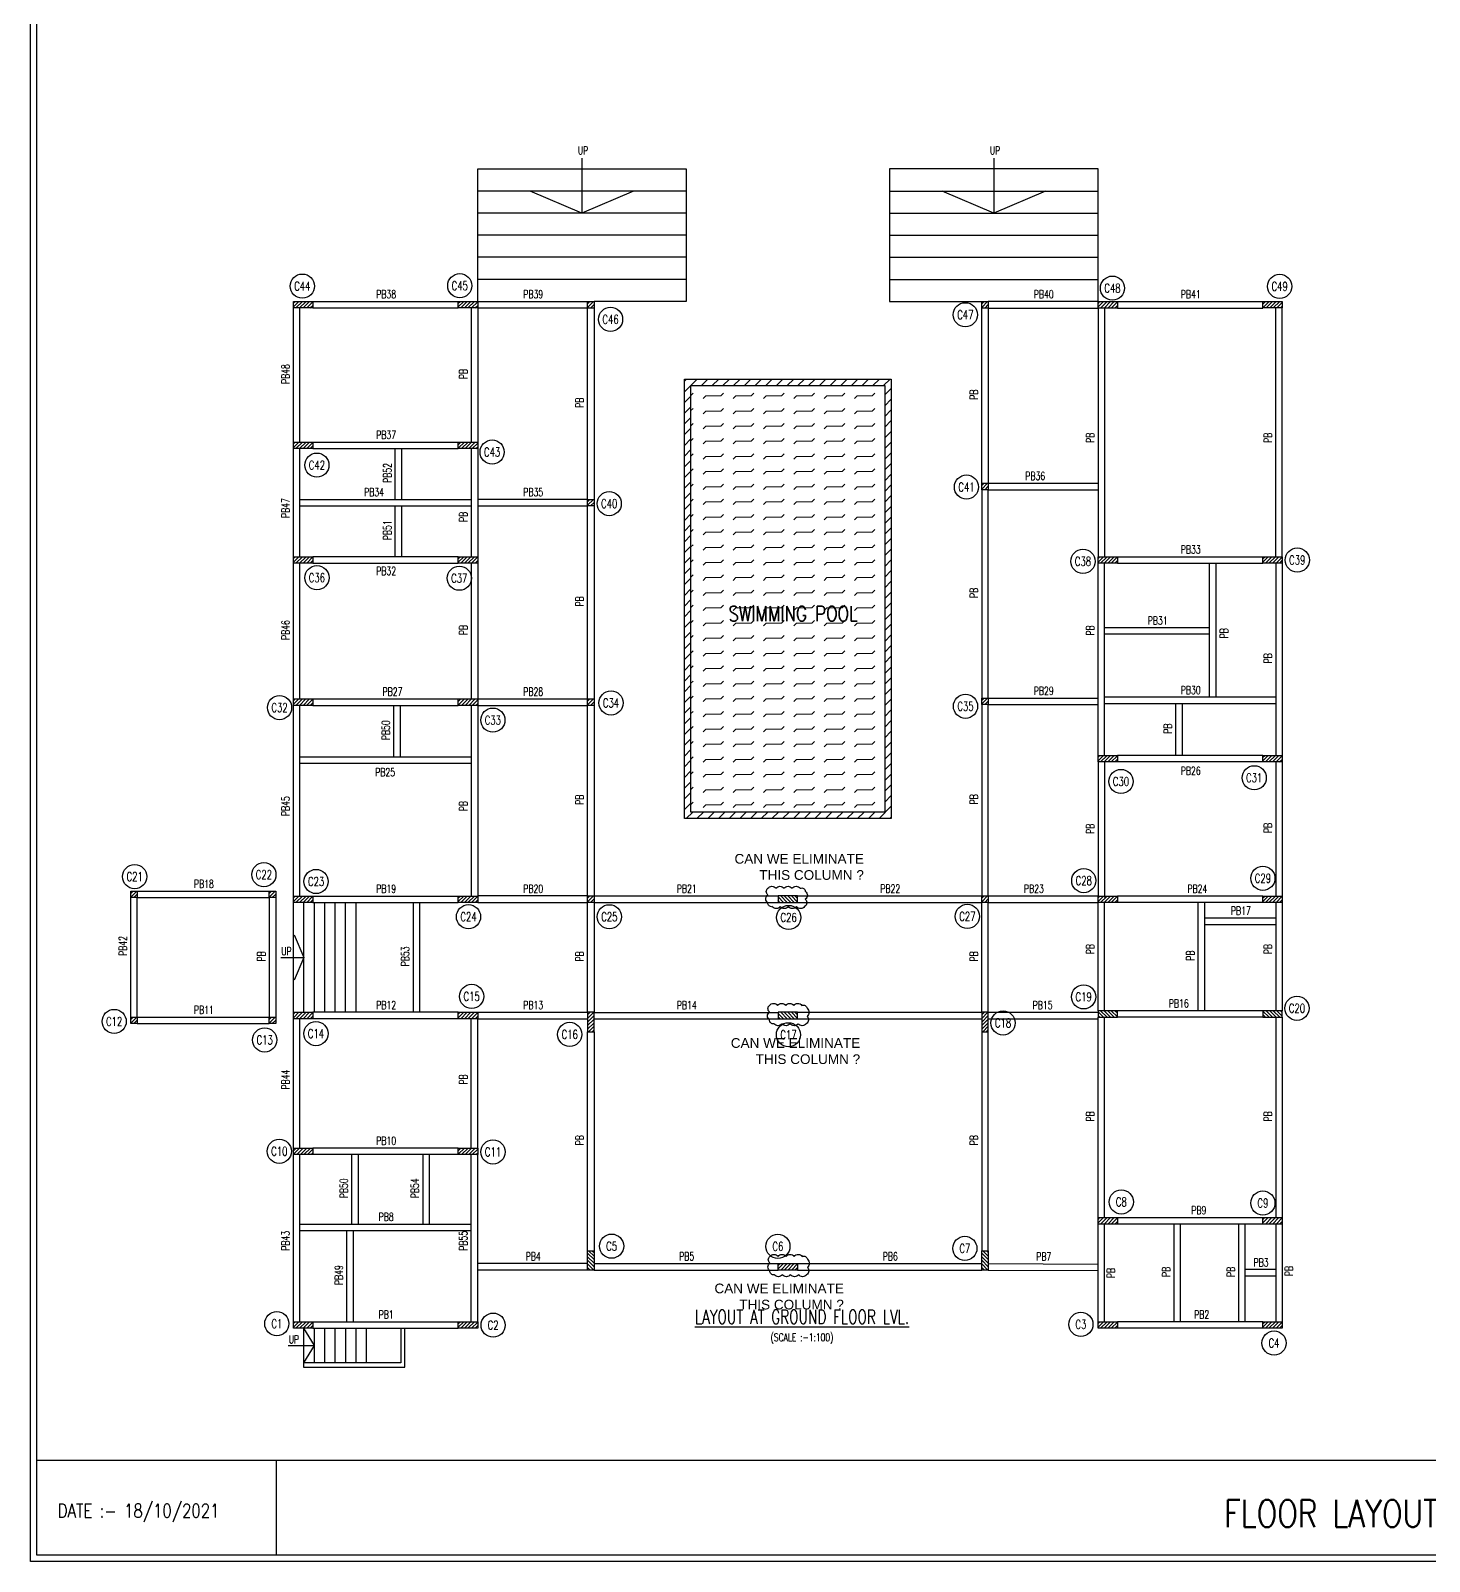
# Model space of a CAD drawing. Header units: inches. Extents: x 16106347 to 16308397, y -515360 to -420631.
# Drawn here: x 16106347 to 16149636, y -515360 to -467995 of the extents above; entities that cross this region are included whole.
import ezdxf
from ezdxf.enums import TextEntityAlignment as Align

# ---------------------------------------------------------------- set-up
doc = ezdxf.new("R2010")
doc.units = ezdxf.units.IN
doc.header["$LTSCALE"] = 1000
doc.header["$MEASUREMENT"] = 0
for name, color, linetype in [('DIEN HOA', 111, 'Continuous'), ('S-BEAM NO', 3, 'Continuous'), ('S-BEAM NUMBER', 3, 'Continuous'), ('S-BEAM OUTER', 4, 'Continuous'), ('S-COLUMN', 1, 'Continuous'), ('S-COLUMN CIRCLE', 9, 'Continuous'), ('S-COLUMN HATCH', 8, 'Continuous'), ('S-COLUMN NO', 2, 'Continuous'), ('S-STAIRCASE', 5, 'Continuous'), ('S-TEXT', 2, 'Continuous'), ('S-TITIL', 6, 'Continuous'), ('TITLE', 6, 'Continuous')]:
    doc.layers.add(name, color=color, linetype=linetype)
doc.layers.add('hatch', color=8, linetype='Continuous', lineweight=5)
doc.styles.add('ROMANS', font='simplex.shx', dxfattribs={"width": 0.7})
doc.styles.get("Standard").update_dxf_attribs({"font": 'arial.ttf'})

msp = doc.modelspace()

# ---------------------------------------------------------------- hatches: boundary and pattern name
at = {"layer": 'hatch'}
h = msp.add_hatch(dxfattribs=at)
h.set_pattern_fill('ANSI31', color=256, scale=1875, style=0)
h.set_pattern_definition([(45, (-15086823.4, 499452.9), (-165.7281518, 165.7281518), [])])
h.paths.add_polyline_path([(16126583, -478775), (16132983, -478775), (16132983, -492374), (16126583, -492374)])
h.paths.add_polyline_path([(16126783, -478975), (16132783, -478975), (16132783, -492174), (16126783, -492174)], flags=16)
h = msp.add_hatch(dxfattribs=at)
h.set_pattern_fill('FLEX', color=256, scale=1875)
h.set_pattern_definition([(0, (-15086823.4, 499452.9), (0, 468.75), [468.75, -468.75]), (45, (-15086354.66, 499452.9), (5e-14, 468.75), [117.1875, -428.5376074, 117.1875, -662.9126074])])
h.paths.add_polyline_path([(16126783, -478975), (16132783, -478975), (16132783, -492174), (16126783, -492174)])
at = {"layer": 'S-COLUMN HATCH'}
h = msp.add_hatch(dxfattribs=at)
h.set_pattern_fill('ANSI31', color=256, scale=625, angle=360, style=0)
h.set_pattern_definition([(45, (15377696.9, -512631.07), (-55.242717, 55.242717), [])])
h.paths.add_polyline_path([(16114483, -476377), (16114483, -476577), (16115083, -476577), (16115083, -476377)])
h = msp.add_hatch(dxfattribs=at)
h.set_pattern_fill('ANSI31', color=256, scale=625, angle=360, style=0)
h.set_pattern_definition([(45, (15382797.05, -512631.07), (-55.242717, 55.242717), [])])
h.paths.add_polyline_path([(16119583, -476577), (16119583, -476377), (16120183, -476377), (16120183, -476577)])
h = msp.add_hatch(dxfattribs=at)
h.set_pattern_fill('ANSI31', color=256, scale=625, angle=360, style=0)
h.set_pattern_definition([(45, (15382256.03, -513541.646), (-55.242717, 55.242717), [])])
h.paths.add_polyline_path([(16123583, -476377), (16123783, -476377), (16123783, -476578), (16123583, -476578)])
h = msp.add_hatch(dxfattribs=at)
h.set_pattern_fill('ANSI31', color=256, scale=625, angle=360, style=0)
h.set_pattern_definition([(45, (15394456.21, -513542.67), (-55.242717, 55.242717), [])])
h.paths.add_polyline_path([(16135783, -476378), (16135983, -476378), (16135983, -476579), (16135783, -476579)])
h = msp.add_hatch(dxfattribs=at)
h.set_pattern_fill('ANSI31', color=256, scale=625, angle=360, style=0)
h.set_pattern_definition([(45, (15402596.8, -512631.984), (-55.242717, 55.242717), [])])
h.paths.add_polyline_path([(16139383, -476378), (16139383, -476578), (16139983, -476578), (16139983, -476378)])
h = msp.add_hatch(dxfattribs=at)
h.set_pattern_fill('ANSI31', color=256, scale=625, angle=180, style=0)
h.set_pattern_definition([(225, (16881868.84, -440322.67), (55.242717, -55.242717), [])])
h.paths.add_polyline_path([(16144483, -476377), (16144483, -476577), (16145083, -476577), (16145083, -476377)])
h = msp.add_hatch(dxfattribs=at)
h.set_pattern_fill('ANSI31', color=256, scale=625, angle=360, style=0)
h.set_pattern_definition([(45, (15377696.69, -516982.13), (-55.242717, 55.242717), [])])
h.paths.add_polyline_path([(16114483, -480728), (16114483, -480928), (16115083, -480928), (16115083, -480728)])
h = msp.add_hatch(dxfattribs=at)
h.set_pattern_fill('ANSI31', color=256, scale=625, angle=180, style=0)
h.set_pattern_definition([(225, (16856969, -444673.46), (55.242717, -55.242717), [])])
h.paths.add_polyline_path([(16119583, -480728), (16119583, -480928), (16120183, -480928), (16120183, -480728)])
h = msp.add_hatch(dxfattribs=at)
h.set_pattern_fill('ANSI31', color=256, scale=625, angle=360, style=0)
h.set_pattern_definition([(45, (15394456.21, -519164.3), (-55.242717, 55.242717), [])])
h.paths.add_polyline_path([(16135783, -482000), (16135983, -482000), (16135983, -482201), (16135783, -482201)])
h = msp.add_hatch(dxfattribs=at)
h.set_pattern_fill('ANSI31', color=256, scale=625, angle=360, style=0)
h.set_pattern_definition([(45, (15382256.03, -519664.454), (-55.242717, 55.242717), [])])
h.paths.add_polyline_path([(16123583, -482500), (16123783, -482500), (16123783, -482701), (16123583, -482701)])
h = msp.add_hatch(dxfattribs=at)
h.set_pattern_fill('ANSI31', color=256, scale=625, angle=360, style=0)
h.set_pattern_definition([(45, (15377696.9, -520526.98), (-55.242717, 55.242717), [])])
h.paths.add_polyline_path([(16114483, -484273), (16114483, -484473), (16115083, -484473), (16115083, -484273)])
h = msp.add_hatch(dxfattribs=at)
h.set_pattern_fill('ANSI31', color=256, scale=625, angle=360, style=0)
h.set_pattern_definition([(45, (15382797.05, -520526.98), (-55.242717, 55.242717), [])])
h.paths.add_polyline_path([(16119583, -484473), (16119583, -484273), (16120183, -484273), (16120183, -484473)])
h = msp.add_hatch(dxfattribs=at)
h.set_pattern_fill('ANSI31', color=256, scale=625, angle=360, style=0)
h.set_pattern_definition([(45, (15402596.77, -520527.85), (-55.242717, 55.242717), [])])
h.paths.add_polyline_path([(16139383, -484274), (16139383, -484474), (16139983, -484474), (16139983, -484274)])
h = msp.add_hatch(dxfattribs=at)
h.set_pattern_fill('ANSI31', color=256, scale=625, angle=360, style=0)
h.set_pattern_definition([(45, (15407697.31, -520527.6), (-55.242717, 55.242717), [])])
h.paths.add_polyline_path([(16144483, -484273), (16144483, -484473), (16145083, -484473), (16145083, -484273)])
h = msp.add_hatch(dxfattribs=at)
h.set_pattern_fill('ANSI31', color=256, scale=625, angle=360, style=0)
h.set_pattern_definition([(45, (15377695.64, -524928.036), (-55.242717, 55.242717), [])])
h.paths.add_polyline_path([(16114482, -488674), (16114482, -488874), (16115082, -488874), (16115082, -488674)])
h = msp.add_hatch(dxfattribs=at)
h.set_pattern_fill('ANSI31', color=256, scale=625, angle=180, style=0)
h.set_pattern_definition([(225, (16856968.62, -452619.376), (55.242717, -55.242717), [])])
h.paths.add_polyline_path([(16119583, -488674), (16119583, -488874), (16120183, -488874), (16120183, -488674)])
h = msp.add_hatch(dxfattribs=at)
h.set_pattern_fill('ANSI31', color=256, scale=625, angle=360, style=0)
h.set_pattern_definition([(45, (15382256.07, -525838.37), (-55.242717, 55.242717), [])])
h.paths.add_polyline_path([(16123583, -488674), (16123783, -488674), (16123783, -488875), (16123583, -488875)])
h = msp.add_hatch(dxfattribs=at)
h.set_pattern_fill('ANSI31', color=256, scale=625, angle=360, style=0)
h.set_pattern_definition([(45, (15394456.14, -525812.92), (-55.242717, 55.242717), [])])
h.paths.add_polyline_path([(16135783, -488648), (16135983, -488648), (16135983, -488849), (16135783, -488849)])
h = msp.add_hatch(dxfattribs=at)
h.set_pattern_fill('ANSI31', color=256, scale=625, angle=360, style=0)
h.set_pattern_definition([(45, (15402596.624, -526678.024), (-55.242717, 55.242717), [])])
h.paths.add_polyline_path([(16139383, -490424), (16139383, -490624), (16139983, -490624), (16139983, -490424)])
h = msp.add_hatch(dxfattribs=at)
h.set_pattern_fill('ANSI31', color=256, scale=625, angle=360, style=0)
h.set_pattern_definition([(45, (15407697.164, -526677.78), (-55.242717, 55.242717), [])])
h.paths.add_polyline_path([(16144483, -490424), (16144483, -490624), (16145083, -490624), (16145083, -490424)])
h = msp.add_hatch(dxfattribs=at)
h.set_pattern_fill('ANSI31', color=256, scale=625, angle=360, style=0)
h.set_pattern_definition([(45, (15368121.78, -531785.73), (-55.242717, 55.242717), [])])
h.paths.add_polyline_path([(16109449, -494621), (16109649, -494621), (16109649, -494822), (16109449, -494822)])
h = msp.add_hatch(dxfattribs=at)
h.set_pattern_fill('ANSI31', color=256, scale=625, angle=360, style=0)
h.set_pattern_definition([(45, (15372405.645, -531785.73), (-55.242717, 55.242717), [])])
h.paths.add_polyline_path([(16113732, -494621), (16113932, -494621), (16113932, -494822), (16113732, -494822)])
h = msp.add_hatch(dxfattribs=at)
h.set_pattern_fill('ANSI31', color=256, scale=625, angle=360, style=0)
h.set_pattern_definition([(45, (15377696.55, -531026.144), (-55.242717, 55.242717), [])])
h.paths.add_polyline_path([(16114482, -494772), (16114482, -494972), (16115082, -494972), (16115082, -494772)])
h = msp.add_hatch(dxfattribs=at)
h.set_pattern_fill('ANSI31', color=256, scale=625, angle=360, style=0)
h.set_pattern_definition([(45, (15382796.7, -531026.144), (-55.242717, 55.242717), [])])
h.paths.add_polyline_path([(16119583, -494972), (16119583, -494772), (16120183, -494772), (16120183, -494972)])
h = msp.add_hatch(dxfattribs=at)
h.set_pattern_fill('ANSI31', color=256, scale=625, angle=360, style=0)
h.set_pattern_definition([(45, (15382256.07, -531935.73), (-55.242717, 55.242717), [])])
h.paths.add_polyline_path([(16123583, -494771), (16123783, -494771), (16123783, -494972), (16123583, -494972)])
h = msp.add_hatch(dxfattribs=at)
h.set_pattern_fill('ANSI31', color=256, scale=625, style=0)
h.set_pattern_definition([(315, (15392696.91, -458714.14), (-55.242717, -55.242717), [])])
h.paths.add_polyline_path([(16129483, -494768), (16129483, -494968), (16130083, -494968), (16130083, -494768)])
h = msp.add_hatch(dxfattribs=at)
h.set_pattern_fill('ANSI31', color=256, scale=625, angle=360, style=0)
h.set_pattern_definition([(45, (15394456.12, -531935.73), (-55.242717, 55.242717), [])])
h.paths.add_polyline_path([(16135783, -494771), (16135983, -494771), (16135983, -494972), (16135783, -494972)])
h = msp.add_hatch(dxfattribs=at)
h.set_pattern_fill('ANSI31', color=256, scale=625, angle=360, style=0)
h.set_pattern_definition([(45, (15402596.86, -531026.09), (-55.242717, 55.242717), [])])
h.paths.add_polyline_path([(16139383, -494772), (16139383, -494972), (16139983, -494972), (16139983, -494772)])
h = msp.add_hatch(dxfattribs=at)
h.set_pattern_fill('ANSI31', color=256, scale=625, angle=360, style=0)
h.set_pattern_definition([(45, (15407697.4, -531025.84), (-55.242717, 55.242717), [])])
h.paths.add_polyline_path([(16144483, -494772), (16144483, -494972), (16145083, -494972), (16145083, -494772)])
h = msp.add_hatch(dxfattribs=at)
h.set_pattern_fill('ANSI31', color=256, scale=625, angle=360, style=0)
h.set_pattern_definition([(45, (15368121.78, -535684.72), (-55.242717, 55.242717), [])])
h.paths.add_polyline_path([(16109449, -498520), (16109649, -498520), (16109649, -498721), (16109449, -498721)])
h = msp.add_hatch(dxfattribs=at)
h.set_pattern_fill('ANSI31', color=256, scale=625, angle=360, style=0)
h.set_pattern_definition([(45, (15372405.645, -535684.72), (-55.242717, 55.242717), [])])
h.paths.add_polyline_path([(16113732, -498520), (16113932, -498520), (16113932, -498721), (16113732, -498721)])
h = msp.add_hatch(dxfattribs=at)
h.set_pattern_fill('ANSI31', color=256, scale=625, angle=360, style=0)
h.set_pattern_definition([(45, (15377696.57, -534625.13), (-55.242717, 55.242717), [])])
h.paths.add_polyline_path([(16114483, -498371), (16114483, -498571), (16115083, -498571), (16115083, -498371)])
h = msp.add_hatch(dxfattribs=at)
h.set_pattern_fill('ANSI31', color=256, scale=625, angle=360, style=0)
h.set_pattern_definition([(45, (15382796.72, -534625.13), (-55.242717, 55.242717), [])])
h.paths.add_polyline_path([(16119583, -498571), (16119583, -498371), (16120183, -498371), (16120183, -498571)])
h = msp.add_hatch(dxfattribs=at)
h.set_pattern_fill('ANSI31', color=256, scale=625, angle=90, style=0)
h.set_pattern_definition([(45, (16087528.66, -1235756.89), (55.242717, -55.242717), [])])
h.paths.add_polyline_path([(16123583, -498371), (16123583, -498971), (16123783, -498971), (16123783, -498371)])
h = msp.add_hatch(dxfattribs=at)
h.set_pattern_fill('ANSI31', color=256, scale=625, style=0)
h.set_pattern_definition([(315, (15392696.91, -462316.74), (-55.242717, -55.242717), [])])
h.paths.add_polyline_path([(16129483, -498371), (16129483, -498571), (16130083, -498571), (16130083, -498371)])
h = msp.add_hatch(dxfattribs=at)
h.set_pattern_fill('ANSI31', color=256, scale=625, angle=90, style=0)
h.set_pattern_definition([(45, (16099728.66, -1235756.885), (55.242717, -55.242717), [])])
h.paths.add_polyline_path([(16135783, -498371), (16135783, -498971), (16135983, -498971), (16135983, -498371)])
h = msp.add_hatch(dxfattribs=at)
h.set_pattern_fill('ANSI31', color=256, scale=625, angle=360, style=0)
h.set_pattern_definition([(315, (15402596.86, -462266.754), (-55.242717, -55.242717), [])])
h.paths.add_polyline_path([(16139383, -498521), (16139383, -498321), (16139983, -498321), (16139983, -498521)])
h = msp.add_hatch(dxfattribs=at)
h.set_pattern_fill('ANSI31', color=256, scale=625, angle=180, style=0)
h.set_pattern_definition([(135, (16881868.73, -534575.14), (55.242717, 55.242717), [])])
h.paths.add_polyline_path([(16144483, -498521), (16144483, -498321), (16145083, -498321), (16145083, -498521)])
h = msp.add_hatch(dxfattribs=at)
h.set_pattern_fill('ANSI31', color=256, scale=625, angle=180, style=0)
h.set_pattern_definition([(225, (16851868.615, -466516.73), (55.242717, -55.242717), [])])
h.paths.add_polyline_path([(16114483, -502571), (16114483, -502771), (16115083, -502771), (16115083, -502571)])
h = msp.add_hatch(dxfattribs=at)
h.set_pattern_fill('ANSI31', color=256, scale=625, angle=180, style=0)
h.set_pattern_definition([(225, (16856968.74, -466516.73), (55.242717, -55.242717), [])])
h.paths.add_polyline_path([(16119583, -502571), (16119583, -502771), (16120183, -502771), (16120183, -502571)])
h = msp.add_hatch(dxfattribs=at)
h.set_pattern_fill('ANSI31', color=256, scale=625, angle=360, style=0)
h.set_pattern_definition([(45, (15402596.92, -540975.14), (-55.242717, 55.242717), [])])
h.paths.add_polyline_path([(16139383, -504921), (16139383, -504721), (16139983, -504721), (16139983, -504921)])
h = msp.add_hatch(dxfattribs=at)
h.set_pattern_fill('ANSI31', color=256, scale=625, angle=360, style=0)
h.set_pattern_definition([(45, (15407696.89, -540975.14), (-55.242717, 55.242717), [])])
h.paths.add_polyline_path([(16144483, -504921), (16144483, -504721), (16145083, -504721), (16145083, -504921)])
h = msp.add_hatch(dxfattribs=at)
h.set_pattern_fill('ANSI31', color=256, scale=625, angle=270, style=0)
h.set_pattern_definition([(315, (16087528.66, 231040.01), (55.242717, 55.242717), [])])
h.paths.add_polyline_path([(16123583, -506346), (16123583, -505746), (16123783, -505746), (16123783, -506346)])
h = msp.add_hatch(dxfattribs=at)
h.set_pattern_fill('ANSI31', color=256, scale=625, angle=270, style=0)
h.set_pattern_definition([(315, (16099728.66, 231040.01), (55.242717, 55.242717), [])])
h.paths.add_polyline_path([(16135783, -506346), (16135783, -505746), (16135983, -505746), (16135983, -506346)])
h = msp.add_hatch(dxfattribs=at)
h.set_pattern_fill('ANSI31', color=256, scale=625, angle=360, style=0)
h.set_pattern_definition([(45, (15392696.91, -542400.136), (-55.242717, 55.242717), [])])
h.paths.add_polyline_path([(16129483, -506346), (16129483, -506146), (16130083, -506146), (16130083, -506346)])
h = msp.add_hatch(dxfattribs=at)
h.set_pattern_fill('ANSI31', color=256, scale=625, angle=360, style=0)
h.set_pattern_definition([(45, (15377696.72, -544200.13), (-55.242717, 55.242717), [])])
h.paths.add_polyline_path([(16114483, -507946), (16114483, -508146), (16115083, -508146), (16115083, -507946)])
h = msp.add_hatch(dxfattribs=at)
h.set_pattern_fill('ANSI31', color=256, scale=625, angle=360, style=0)
h.set_pattern_definition([(45, (15382796.87, -544200.13), (-55.242717, 55.242717), [])])
h.paths.add_polyline_path([(16119583, -508146), (16119583, -507946), (16120183, -507946), (16120183, -508146)])
h = msp.add_hatch(dxfattribs=at)
h.set_pattern_fill('ANSI31', color=256, scale=625, angle=360, style=0)
h.set_pattern_definition([(45, (15402596.92, -544200.13), (-55.242717, 55.242717), [])])
h.paths.add_polyline_path([(16139383, -508146), (16139383, -507946), (16139983, -507946), (16139983, -508146)])
h = msp.add_hatch(dxfattribs=at)
h.set_pattern_fill('ANSI31', color=256, scale=625, angle=360, style=0)
h.set_pattern_definition([(45, (15407696.89, -544200.13), (-55.242717, 55.242717), [])])
h.paths.add_polyline_path([(16144483, -508146), (16144483, -507946), (16145083, -507946), (16145083, -508146)])

# ---------------------------------------------------------------- linework, layer by layer
at = {"layer": 'DIEN HOA', "color": 5, "linetype": 'Continuous', "lineweight": 30, "elevation": 0}
for points in [[(16129164, -494533, -0.5), (16129414, -494533, -0.5), (16129664, -494533, -0.5), (16129914, -494533, -0.5), (16130164, -494533, -0.5), (16130323, -494624, -0.5), (16130323, -494874, -0.5), (16130299, -495100, -0.5), (16130049, -495100, -0.5), (16129799, -495100, -0.5), (16129549, -495100, -0.5), (16129299, -495100, -0.5), (16129164, -494985, -0.5), (16129164, -494735, -0.5)], [(16129215, -498156, -0.5), (16129465, -498156, -0.5), (16129715, -498156, -0.5), (16129965, -498156, -0.5), (16130215, -498156, -0.5), (16130375, -498247, -0.5), (16130375, -498497, -0.5), (16130351, -498723, -0.5), (16130101, -498723, -0.5), (16129851, -498723, -0.5), (16129601, -498723, -0.5), (16129351, -498723, -0.5), (16129215, -498608, -0.5), (16129215, -498358, -0.5)], [(16129228, -505922, -0.5), (16129478, -505922, -0.5), (16129728, -505922, -0.5), (16129978, -505922, -0.5), (16130228, -505922, -0.5), (16130387, -506013, -0.5), (16130387, -506263, -0.5), (16130363, -506489, -0.5), (16130113, -506489, -0.5), (16129863, -506489, -0.5), (16129613, -506489, -0.5), (16129363, -506489, -0.5), (16129228, -506374, -0.5), (16129228, -506124, -0.5)]]:
    msp.add_lwpolyline(points, format="xyb", close=True, dxfattribs=at)
at = {"layer": 'S-BEAM NO'}
for p, q in [((16106543, -512229, 0), (16193820, -512229, 0)), ((16113961, -515164, 166), (16113961, -512229, 166))]:
    msp.add_line(p, q, dxfattribs=at)
at = {"layer": 'S-BEAM NO', "elevation": 0}
for points in [[(16106347, -420631), (16194016, -420631), (16194016, -515360), (16106347, -515360)], [(16106543, -420827), (16193820, -420827), (16193820, -515164), (16106543, -515164)]]:
    msp.add_lwpolyline(points, close=True, dxfattribs=at)
at = {"layer": 'S-BEAM OUTER', "linetype": 'Continuous'}
for p, q in [((16115083, -476377, 0), (16119583, -476377, 0)), ((16120183, -476377, 0), (16123583, -476377, 0)), ((16139383, -476378, 0), (16135983, -476378, 0)), ((16139983, -476378, 0), (16144483, -476378, 0)), ((16114483, -480728, 0), (16114483, -476577, 0)), ((16114683, -480728, 0), (16114683, -476577, 0)), ((16115083, -476577, 0), (16119583, -476577, 0)), ((16119983, -476577, 0), (16119983, -480728, 0)), ((16120183, -476577, 0), (16120183, -480728, 0)), ((16123583, -476578, 0), (16120183, -476578, 0)), ((16123583, -482500, 0), (16123583, -476578, 0)), ((16123783, -476578, 0), (16123783, -482500, 0)), ((16135783, -482000, 0), (16135783, -476579, 0)), ((16135983, -476579, 0), (16135983, -482000, 0)), ((16135983, -476579, 0), (16139383, -476579, 0)), ((16139383, -476579, 0), (16139383, -484274, 0)), ((16139583, -476578, 0), (16139583, -484274, 0)), ((16139983, -476578, 0), (16144483, -476578, 0)), ((16144883, -484273, 0), (16144883, -476577, 0)), ((16145083, -484273, 0), (16145083, -476577, 0)), ((16115083, -480728, 0), (16119583, -480728, 0)), ((16114482, -484273, 0), (16114482, -480928, 0)), ((16114682, -484273, 0), (16114682, -480928, 0)), ((16115083, -480928, 0), (16119583, -480928, 0)), ((16117633, -482500, 0), (16117633, -480928, 0)), ((16117833, -482500, 0), (16117833, -480928, 0)), ((16119983, -480928, 0), (16119983, -484273, 0)), ((16120183, -480928, 0), (16120183, -484273, 0)), ((16135983, -482000, 0), (16139383, -481999, 0)), ((16114682, -482500, 0), (16119983, -482500, 0)), ((16123583, -482500, 0), (16120183, -482500, 0)), ((16135783, -482201, 0), (16135783, -488648, 0)), ((16135983, -488648, 0), (16135983, -482201, 0)), ((16135983, -482201, 0), (16139383, -482201, 0)), ((16114682, -482700, 0), (16119983, -482700, 0)), ((16117633, -484273, 0), (16117633, -482700, 0)), ((16117833, -484273, 0), (16117833, -482700, 0)), ((16120183, -482701, 0), (16123583, -482701, 0)), ((16123583, -488674, 0), (16123583, -482701, 0)), ((16123783, -482701, 0), (16123783, -488674, 0)), ((16114482, -488674, 0), (16114483, -484473, 0)), ((16114682, -488674, 0), (16114683, -484473, 0)), ((16119583, -484273, 0), (16115083, -484273, 0)), ((16115083, -484474, 0), (16119583, -484474, 0)), ((16119983, -484473, 0), (16119983, -488674, 0)), ((16120183, -484473, 0), (16120183, -488674, 0)), ((16139383, -490424, 0), (16139383, -484474, 0)), ((16139583, -490424, 0), (16139583, -484474, 0)), ((16139983, -484274, 0), (16144483, -484274, 0)), ((16139983, -484474, 0), (16144483, -484474, 0)), ((16142833, -488624, 0), (16142833, -484474, 0)), ((16143033, -488624, 0), (16143033, -484474, 0)), ((16144883, -484473, 0), (16144884, -490424, 0)), ((16145083, -484473, 0), (16145084, -490424, 0)), ((16142833, -486474, 0), (16139583, -486474, 0)), ((16142833, -486674, 0), (16139583, -486674, 0)), ((16115082, -488674, 0), (16119583, -488674, 0)), ((16120183, -488674, 0), (16123583, -488674, 0)), ((16135983, -488648, 0), (16139383, -488648, 0)), ((16144883, -488624, 0), (16139583, -488624, 0)), ((16114482, -494772, 0), (16114482, -488874, 0)), ((16114682, -494772, 0), (16114682, -488874, 0)), ((16115082, -488874, 0), (16119583, -488874, 0)), ((16117583, -488874, 0), (16117583, -490472, 0)), ((16117783, -488874, 0), (16117783, -490472, 0)), ((16119983, -488874, 0), (16119983, -494771, 0)), ((16120183, -488874, 0), (16120183, -494771, 0)), ((16120183, -488874, 0), (16123583, -488874, 0)), ((16123583, -494771, 0), (16123583, -488875, 0)), ((16123783, -488875, 0), (16123783, -494771, 0)), ((16135783, -488849, 0), (16135783, -494771, 0)), ((16135983, -494771, 0), (16135983, -488849, 0)), ((16135983, -488849, 0), (16139383, -488849, 0)), ((16144883, -488824, 0), (16139583, -488824, 0)), ((16141783, -488825, 0), (16141783, -490424, 0)), ((16141983, -488825, 0), (16141983, -490424, 0)), ((16119983, -490472, 0), (16114682, -490472, 0)), ((16119983, -490672, 0), (16114682, -490672, 0)), ((16139383, -490624, 0), (16139384, -494822, 0)), ((16139583, -490624, 0), (16139584, -494822, 0)), ((16144483, -490424, 0), (16139983, -490424, 0)), ((16144483, -490624, 0), (16139983, -490624, 0)), ((16144884, -490624, 0), (16144883, -494772, 0)), ((16145084, -490624, 0), (16145083, -494772, 0)), ((16109449, -498520, 0), (16109449, -494822, 0)), ((16109649, -494622, 0), (16113732, -494621, 0)), ((16109649, -494822, 0), (16113732, -494821, 0)), ((16109649, -498520, 0), (16109649, -494822, 0)), ((16113732, -494821, 0), (16113732, -498520, 0)), ((16113932, -494821, 0), (16113932, -498520, 0)), ((16115082, -494772, 0), (16119583, -494772, 0)), ((16123583, -494771, 0), (16120183, -494771, 0)), ((16123790, -494771, 0), (16129483, -494771, 0)), ((16130083, -494768, 0), (16135783, -494768, 0)), ((16135983, -494771, 0), (16139382, -494771, 0)), ((16144483, -494772, 0), (16139983, -494772, 0)), ((16115082, -494972, 0), (16119583, -494972, 0)), ((16118183, -494972, 0), (16118183, -498371, 0)), ((16118383, -494972, 0), (16118383, -498371, 0)), ((16120183, -494972, 0), (16123583, -494972, 0)), ((16123583, -498371, 0), (16123583, -494972, 0)), ((16123783, -494972, 0), (16123783, -498371, 0)), ((16123790, -494971, 0), (16129483, -494971, 0)), ((16130083, -494968, 0), (16135783, -494968, 0)), ((16135783, -498371, 0), (16135783, -494972, 0)), ((16135983, -498371, 0), (16135983, -494972, 0)), ((16135983, -494972, 0), (16139383, -494972, 0)), ((16139383, -498321, 0), (16139383, -494972, 0)), ((16139583, -498321, 0), (16139583, -494972, 0)), ((16144483, -494972, 0), (16139983, -494972, 0)), ((16142483, -498321, 0), (16142483, -494972, 0)), ((16142683, -498321, 0), (16142683, -494972, 0)), ((16144883, -494972, 0), (16144884, -498321, 0)), ((16145083, -494972, 0), (16145084, -498321, 0)), ((16142683, -495451, 0), (16144883, -495451, 0)), ((16142683, -495651, 0), (16144883, -495651, 0)), ((16109649, -498521, 0), (16113732, -498521, 0)), ((16109649, -498721, 0), (16113732, -498721, 0)), ((16114482, -502571, 0), (16114482, -498571, 0)), ((16114682, -502571, 0), (16114682, -498571, 0)), ((16119583, -498371, 0), (16115083, -498371, 0)), ((16119583, -498571, 0), (16115083, -498571, 0)), ((16119983, -502571, 0), (16119983, -498563, 0)), ((16120183, -498371, 0), (16123583, -498371, 0)), ((16120183, -502571, 0), (16120183, -498563, 0)), ((16120183, -498571, 0), (16123583, -498571, 0)), ((16123790, -498374, 0), (16129483, -498374, 0)), ((16123790, -498574, 0), (16129483, -498574, 0)), ((16130083, -498371, 0), (16135783, -498371, 0)), ((16130083, -498571, 0), (16135783, -498571, 0)), ((16135983, -498371, 0), (16139383, -498371, 0)), ((16135983, -498571, 0), (16139383, -498571, 0)), ((16139383, -504721, 0), (16139383, -498521, 0)), ((16139583, -504721, 0), (16139583, -498521, 0)), ((16144483, -498321, 0), (16139983, -498321, 0)), ((16144483, -498521, 0), (16139983, -498521, 0)), ((16144883, -498521, 0), (16144884, -504721, 0)), ((16145083, -498521, 0), (16145084, -504721, 0)), ((16123583, -505746, 0), (16123583, -498971, 0)), ((16123783, -498971, 0), (16123783, -505746, 0)), ((16135783, -498971, 0), (16135783, -505746, 0)), ((16135983, -505746, 0), (16135983, -498971, 0)), ((16114483, -507946, 0), (16114483, -502771, 0)), ((16114683, -507946, 0), (16114683, -502771, 0)), ((16119583, -502571, 0), (16115083, -502571, 0)), ((16119583, -502771, 0), (16115083, -502771, 0)), ((16116283, -502771, 0), (16116283, -504921, 0)), ((16116483, -502771, 0), (16116483, -504921, 0)), ((16118483, -502771, 0), (16118483, -504921, 0)), ((16118683, -502771, 0), (16118683, -504921, 0)), ((16119983, -507946, 0), (16119983, -502771, 0)), ((16120183, -507946, 0), (16120183, -502771, 0)), ((16139983, -504721, 0), (16144483, -504721, 0)), ((16114683, -504921, 0), (16119983, -504921, 0)), ((16114683, -505121, 0), (16119983, -505121, 0)), ((16116128, -505121, 0), (16116128, -507946, 0)), ((16116328, -505121, 0), (16116328, -507946, 0)), ((16139383, -507946, 0), (16139383, -504921, 0)), ((16139583, -507946, 0), (16139583, -504921, 0)), ((16144483, -504921, 0), (16139983, -504921, 0)), ((16141733, -507946, 0), (16141733, -504921, 0)), ((16141933, -507946, 0), (16141933, -504921, 0)), ((16143734, -507946, 0), (16143734, -504921, 0)), ((16143934, -507946, 0), (16143934, -504921, 0)), ((16144884, -504921, 0), (16144884, -507946, 0)), ((16145084, -504921, 0), (16145084, -507946, 0)), ((16123583, -506146, 0), (16120183, -506146, 0)), ((16123783, -506146, 0), (16129483, -506146, 0)), ((16130083, -506146, 0), (16135783, -506146, 0)), ((16135984, -506146, 0), (16139384, -506158, 0)), ((16123583, -506346, 0), (16120183, -506346, 0)), ((16123783, -506346, 0), (16129483, -506346, 0)), ((16130083, -506346, 0), (16135783, -506346, 0)), ((16135983, -506346, 0), (16139383, -506358, 0)), ((16144884, -506333, 0), (16143934, -506333, 0)), ((16144884, -506533, 0), (16143934, -506533, 0)), ((16115083, -507946, 0), (16119583, -507946, 0)), ((16115083, -508146, 0), (16119583, -508146, 0)), ((16144483, -507946, 0), (16139983, -507946, 0)), ((16144483, -508146, 0), (16139983, -508146, 0))]:
    msp.add_line(p, q, dxfattribs=at)
at = {"layer": 'S-BEAM OUTER', "elevation": 0}
for points in [[(16126583, -478775), (16132983, -478775), (16132983, -492374), (16126583, -492374)], [(16126783, -478975), (16132783, -478975), (16132783, -492174), (16126783, -492174)]]:
    msp.add_lwpolyline(points, close=True, dxfattribs=at)
at = {"layer": 'S-COLUMN', "ltscale": 5, "elevation": 0}
for points in [[(16115083, -476377), (16115083, -476577), (16114483, -476577), (16114483, -476377)], [(16120183, -476377), (16120183, -476577), (16119583, -476577), (16119583, -476377)], [(16123583, -476377), (16123783, -476377), (16123783, -476578), (16123583, -476578)], [(16135783, -476378), (16135983, -476378), (16135983, -476579), (16135783, -476579)], [(16139983, -476378), (16139983, -476578), (16139383, -476578), (16139383, -476378)], [(16144483, -476577), (16144483, -476377), (16145083, -476377), (16145083, -476577)], [(16115083, -480728), (16115083, -480928), (16114483, -480928), (16114483, -480728)], [(16119583, -480928), (16119583, -480728), (16120183, -480728), (16120183, -480928)], [(16135783, -482000), (16135983, -482000), (16135983, -482201), (16135783, -482201)], [(16123583, -482500), (16123783, -482500), (16123783, -482701), (16123583, -482701)], [(16115083, -484273), (16115083, -484473), (16114483, -484473), (16114483, -484273)], [(16120183, -484273), (16120183, -484473), (16119583, -484473), (16119583, -484273)], [(16139983, -484274), (16139983, -484474), (16139383, -484474), (16139383, -484274)], [(16145083, -484273), (16145083, -484473), (16144483, -484473), (16144483, -484273)], [(16115082, -488674), (16115082, -488874), (16114482, -488874), (16114482, -488674)], [(16119583, -488874), (16119583, -488674), (16120183, -488674), (16120183, -488874)], [(16123583, -488674), (16123783, -488674), (16123783, -488875), (16123583, -488875)], [(16135783, -488648), (16135983, -488648), (16135983, -488849), (16135783, -488849)], [(16139983, -490424), (16139983, -490624), (16139383, -490624), (16139383, -490424)], [(16145083, -490424), (16145083, -490624), (16144483, -490624), (16144483, -490424)], [(16109449, -494621), (16109649, -494621), (16109649, -494822), (16109449, -494822)], [(16113732, -494621), (16113932, -494621), (16113932, -494822), (16113732, -494822)], [(16115082, -494772), (16115082, -494972), (16114482, -494972), (16114482, -494772)], [(16120183, -494772), (16120183, -494972), (16119583, -494972), (16119583, -494772)], [(16123583, -494771), (16123783, -494771), (16123783, -494972), (16123583, -494972)], [(16130083, -494968), (16130083, -494768), (16129483, -494768), (16129483, -494968)], [(16135783, -494771), (16135983, -494771), (16135983, -494972), (16135783, -494972)], [(16139983, -494772), (16139983, -494972), (16139383, -494972), (16139383, -494772)], [(16145083, -494772), (16145083, -494972), (16144483, -494972), (16144483, -494772)], [(16109449, -498520), (16109649, -498520), (16109649, -498721), (16109449, -498721)], [(16113732, -498520), (16113932, -498520), (16113932, -498721), (16113732, -498721)], [(16115083, -498371), (16115083, -498571), (16114483, -498571), (16114483, -498371)], [(16120183, -498371), (16120183, -498571), (16119583, -498571), (16119583, -498371)], [(16123783, -498371), (16123583, -498371), (16123583, -498971), (16123783, -498971)], [(16130083, -498571), (16130083, -498371), (16129483, -498371), (16129483, -498571)], [(16135983, -498371), (16135783, -498371), (16135783, -498971), (16135983, -498971)], [(16139983, -498521), (16139983, -498321), (16139383, -498321), (16139383, -498521)], [(16144483, -498321), (16144483, -498521), (16145083, -498521), (16145083, -498321)], [(16114483, -502771), (16114483, -502571), (16115083, -502571), (16115083, -502771)], [(16119583, -502771), (16119583, -502571), (16120183, -502571), (16120183, -502771)], [(16139983, -504721), (16139983, -504921), (16139383, -504921), (16139383, -504721)], [(16145083, -504721), (16145083, -504921), (16144483, -504921), (16144483, -504721)], [(16123783, -506346), (16123583, -506346), (16123583, -505746), (16123783, -505746)], [(16135983, -506346), (16135783, -506346), (16135783, -505746), (16135983, -505746)], [(16130083, -506146), (16130083, -506346), (16129483, -506346), (16129483, -506146)], [(16115083, -507946), (16115083, -508146), (16114483, -508146), (16114483, -507946)], [(16120183, -507946), (16120183, -508146), (16119583, -508146), (16119583, -507946)], [(16139983, -507946), (16139983, -508146), (16139383, -508146), (16139383, -507946)], [(16145083, -507946), (16145083, -508146), (16144483, -508146), (16144483, -507946)]]:
    msp.add_lwpolyline(points, close=True, dxfattribs=at)
at = {"layer": 'S-COLUMN CIRCLE'}
for centre in [(16114757, -475901, 0), (16119629, -475888, 0), (16145003, -475910, 0), (16139827, -475964, 0), (16135275, -476787, 0), (16124295, -476929, 0), (16120630, -481036, 0), (16115207, -481440, 0), (16135309, -482119, 0), (16124254, -482631, 0), (16138916, -484417, 0), (16145547, -484376, 0), (16115208, -484923, 0), (16119615, -484939, 0), (16114051, -488943, 0), (16124310, -488798, 0), (16135280, -488901, 0), (16120653, -489330, 0), (16140092, -491228, 0), (16144216, -491114, 0), (16109568, -494171, 0), (16113567, -494111, 0), (16115182, -494323, 0), (16138940, -494296, 0), (16144483, -494224, 0), (16119899, -495413, 0), (16124258, -495414, 0), (16129807, -495436, 0), (16135337, -495402, 0), (16119996, -497878, 0), (16138936, -497892, 0), (16145538, -498246, 0), (16108934, -498653, 0), (16115178, -499030, 0), (16123032, -499054, 0), (16129801, -499065, 0), (16136442, -498700, 0), (16113591, -499225, 0), (16114043, -502671, 0), (16120657, -502690, 0), (16140101, -504237, 0), (16144483, -504272, 0), (16124328, -505606, 0), (16129474, -505612, 0), (16135260, -505675, 0), (16113967, -508004, 0), (16120661, -508050, 0), (16138851, -508025, 0), (16144829, -508605, 0)]:
    msp.add_circle(centre, 374, dxfattribs=at)
at = {"layer": 'S-STAIRCASE'}
for p, q in [((16114483, -498371, 0), (16114483, -494972, 0)), ((16114805, -498371, 0), (16114805, -494972, 0)), ((16115128, -498371, 0), (16115128, -494972, 0)), ((16115451, -498371, 0), (16115451, -494972, 0)), ((16115774, -498371, 0), (16115774, -494972, 0)), ((16116096, -498371, 0), (16116096, -494972, 0)), ((16116419, -498371, 0), (16116419, -494972, 0))]:
    msp.add_line(p, q, dxfattribs=at)
at = {"layer": 'S-STAIRCASE', "ltscale": 1000, "elevation": 0}
for points in [[(16123408, -471939), (16123408, -473641)], [(16136158, -471939), (16136158, -473641)], [(16125004, -472958), (16123408, -473641), (16121812, -472958)], [(16137753, -472958), (16136158, -473641), (16134562, -472958)], [(16114505, -495971), (16114805, -496671), (16114505, -497371)], [(16114089, -496671), (16114805, -496671)], [(16114797, -508146), (16115119, -508684), (16114797, -509221)], [(16114317, -508684), (16115119, -508684)]]:
    msp.add_lwpolyline(points, dxfattribs=at)
at = {"layer": 'S-STAIRCASE', "elevation": 0}
for points in [[(16120183, -476377), (16120183, -472274), (16126633, -472274), (16126633, -476377), (16123783, -476377)], [(16139383, -476377), (16139383, -472274), (16132933, -472274), (16132933, -476377), (16135783, -476377)], [(16126633, -472958), (16120183, -472958)], [(16132933, -472958), (16139383, -472958)], [(16126633, -473641), (16120183, -473641)], [(16132933, -473641), (16139383, -473641)], [(16126633, -474325), (16120183, -474325)], [(16132933, -474325), (16139383, -474325)], [(16126633, -475009), (16120183, -475009)], [(16132933, -475009), (16139383, -475009)], [(16126633, -475693), (16120183, -475693)], [(16132933, -475693), (16139383, -475693)], [(16117808, -508146), (16117808, -509221), (16114797, -509221), (16114797, -509346), (16117933, -509346), (16117933, -508146)], [(16114797, -508146), (16114797, -509221)], [(16115119, -508146), (16115119, -509221)], [(16115442, -508146), (16115442, -509221)], [(16115765, -508146), (16115765, -509221)], [(16116088, -508146), (16116088, -509221)], [(16116410, -508146), (16116410, -509221)], [(16116733, -508146), (16116733, -509221)]]:
    msp.add_lwpolyline(points, dxfattribs=at)

# ---------------------------------------------------------------- texts
at = {"layer": 'DIEN HOA', "color": 5, "linetype": 'Continuous', "char_height": 300, "width": 4456.19, "attachment_point": 3}
for insert in [(16132135, -493471, 0), (16132021, -499170, 0), (16131515, -506764, 0)]:
    msp.add_mtext('CAN WE ELIMINATE THIS COLUMN ?', dxfattribs=dict(at, insert=insert))
at = {"layer": 'S-BEAM NUMBER', "ltscale": 2500, "style": 'ROMANS', "width": 0.7}
for s, p in [('PB38', (16117352, -476152, 0)), ('PB39', (16121902, -476152, 0)), ('PB40', (16137702, -476153, 0)), ('PB41', (16142252, -476153, 0)), ('PB37', (16117352, -480503, 0)), ('PB36', (16137438, -481775, 0)), ('PB34', (16116977, -482275, 0)), ('PB35', (16121902, -482275, 0)), ('PB33', (16142252, -484049, 0)), ('PB32', (16117352, -484715, 0)), ('PB31', (16141227, -486249, 0)), ('PB27', (16117548, -488449, 0)), ('PB28', (16121902, -488449, 0)), ('PB29', (16137702, -488423, 0)), ('PB30', (16142252, -488399, 0)), ('PB25', (16117320, -490940, 0)), ('PB26', (16142252, -490897, 0)), ('PB18', (16111710, -494397, 0)), ('PB19', (16117352, -494547, 0)), ('PB20', (16121902, -494546, 0)), ('PB21', (16126655, -494546, 0)), ('PB22', (16132952, -494544, 0)), ('PB23', (16137397, -494546, 0)), ('PB24', (16142457, -494547, 0)), ('PB17', (16143802, -495226, 0)), ('PB11', (16111710, -498296, 0)), ('PB12', (16117352, -498146, 0)), ('PB13', (16121902, -498146, 0)), ('PB14', (16126655, -498149, 0)), ('PB15', (16137667, -498149, 0)), ('PB16', (16141881, -498096, 0)), ('PB10', (16117352, -502346, 0)), ('PB9', (16142502, -504496, 0)), ('PB8', (16117352, -504696, 0)), ('PB4', (16121902, -505921, 0)), ('PB5', (16126652, -505921, 0)), ('PB6', (16132952, -505921, 0)), ('PB7', (16137703, -505928, 0)), ('PB3', (16144428, -506109, 0)), ('PB1', (16117352, -507721, 0)), ('PB2', (16142590, -507721, 0))]:
    msp.add_text(s, height=250, dxfattribs=at).set_placement(p, align=Align.MIDDLE_CENTER)
for s, p in [('PB48', (16114238, -478622, 0)), ('PB', (16119739, -478622, 0)), ('PB', (16135538, -479259, 0)), ('PB', (16123338, -479509, 0)), ('PB', (16139138, -480596, 0)), ('PB', (16144638, -480595, 0)), ('PB52', (16117388, -481684, 0)), ('PB47', (16114238, -482770, 0)), ('PB', (16119738, -483041, 0)), ('PB51', (16117388, -483456, 0)), ('PB', (16135538, -485394, 0)), ('PB', (16123338, -485657, 0)), ('PB46', (16114238, -486543, 0)), ('PB', (16119738, -486543, 0)), ('PB', (16139138, -486556, 0)), ('PB', (16143281, -486644, 0)), ('PB', (16144639, -487418, 0)), ('PB50', (16117338, -489643, 0)), ('PB', (16141538, -489594, 0)), ('PB45', (16114237, -491992, 0)), ('PB', (16119738, -491992, 0)), ('PB', (16123338, -491793, 0)), ('PB', (16135538, -491780, 0)), ('PB', (16139139, -492693, 0)), ('PB', (16144639, -492667, 0)), ('PB42', (16109204, -496318, 0)), ('PB53', (16117938, -496641, 0)), ('PB', (16139138, -496416, 0)), ('PB', (16144639, -496416, 0)), ('PB', (16113488, -496640, 0)), ('PB', (16123338, -496641, 0)), ('PB', (16135538, -496641, 0)), ('PB', (16142238, -496616, 0)), ('PB44', (16114238, -500453, 0)), ('PB', (16119738, -500449, 0)), ('PB', (16139138, -501591, 0)), ('PB', (16144639, -501591, 0)), ('PB', (16123338, -502328, 0)), ('PB', (16135538, -502328, 0)), ('PB50', (16116038, -503816, 0)), ('PB54', (16118238, -503816, 0)), ('PB43', (16114238, -505441, 0)), ('PB55', (16119738, -505441, 0)), ('PB49', (16115883, -506503, 0)), ('PB', (16139780, -506440, 0)), ('PB', (16141488, -506403, 0)), ('PB', (16143490, -506403, 0)), ('PB', (16145290, -506378, 0))]:
    msp.add_text(s, height=250, rotation=90, dxfattribs=at).set_placement(p, align=Align.MIDDLE_CENTER)
at = {"layer": 'S-COLUMN NO', "style": 'ROMANS', "width": 0.7}
for s, p in [('C44', (16114757, -475901, 0)), ('C45', (16119629, -475888, 0)), ('C48', (16139827, -475964, 0)), ('C49', (16145003, -475910, 0)), ('C46', (16124295, -476929, 0)), ('C47', (16135275, -476787, 0)), ('C43', (16120630, -481036, 0)), ('C42', (16115207, -481440, 0)), ('C41', (16135309, -482119, 0)), ('C40', (16124254, -482631, 0)), ('C38', (16138916, -484417, 0)), ('C39', (16145547, -484376, 0)), ('C36', (16115208, -484923, 0)), ('C37', (16119615, -484939, 0)), ('C34', (16124310, -488798, 0)), ('C35', (16135280, -488901, 0)), ('C32', (16114051, -488943, 0)), ('C33', (16120653, -489330, 0)), ('C30', (16140092, -491228, 0)), ('C31', (16144216, -491114, 0)), ('C22', (16113567, -494111, 0)), ('C21', (16109568, -494171, 0)), ('C23', (16115182, -494323, 0)), ('C28', (16138940, -494296, 0)), ('C29', (16144483, -494224, 0)), ('C24', (16119899, -495413, 0)), ('C25', (16124258, -495414, 0)), ('C26', (16129807, -495436, 0)), ('C27', (16135337, -495402, 0)), ('C15', (16119996, -497878, 0)), ('C19', (16138936, -497892, 0)), ('C20', (16145538, -498246, 0)), ('C12', (16108934, -498653, 0)), ('C18', (16136442, -498700, 0)), ('C13', (16113591, -499225, 0)), ('C14', (16115178, -499030, 0)), ('C16', (16123032, -499054, 0)), ('C17', (16129801, -499065, 0)), ('C10', (16114043, -502671, 0)), ('C11', (16120657, -502690, 0)), ('C8', (16140101, -504237, 0)), ('C9', (16144483, -504272, 0)), ('C5', (16124328, -505606, 0)), ('C6', (16129474, -505612, 0)), ('C7', (16135260, -505675, 0)), ('C1', (16113967, -508004, 0)), ('C2', (16120661, -508050, 0)), ('C3', (16138851, -508025, 0)), ('C4', (16144829, -508605, 0))]:
    msp.add_text(s, height=275, dxfattribs=at).set_placement(p, align=Align.MIDDLE)
at = {"layer": 'S-TEXT', "style": 'ROMANS', "width": 0.7}
for p in [(16123286, -471704, 0), (16136036, -471704, 0), (16114108, -496479, 0), (16114337, -508491, 0)]:
    msp.add_text('UP', height=244.6, dxfattribs=at).set_placement(p, align=Align.MIDDLE_LEFT)
at = {"layer": 'S-TEXT', "style": 'ROMANS', "width": 0.8}
msp.add_text('SWIMMING POOL', height=468.75, dxfattribs=at).set_placement((16129947, -486271, 0), align=Align.CENTER)
at = {"layer": 'S-TEXT', "style": 'ROMANS', "width": 0.7}
msp.add_text('(SCALE :-1:100)', height=244.57, dxfattribs=at).set_placement((16130220, -508428, 0), align=Align.MIDDLE_CENTER)
at = {"layer": 'S-TITIL', "style": 'ROMANS', "width": 0.7}
msp.add_text('%%ULAYOUT AT GROUND FLOOR LVL.', height=440.22, dxfattribs=at).set_placement((16130220, -507792, 0), align=Align.MIDDLE_CENTER)
at = {"layer": 'TITLE', "style": 'ROMANS', "width": 0.8}
for s, height, p in [('DATE :- 18/10/2021', 421.88, (16107186, -513792, 0)), ("FLOOR LAYOUT'S FOR APPROVAL", 843.75, (16143279, -513881, 0))]:
    msp.add_text(s, height=height, dxfattribs=at).set_placement(p, align=Align.MIDDLE_LEFT)

doc.saveas('drawing.dxf')
